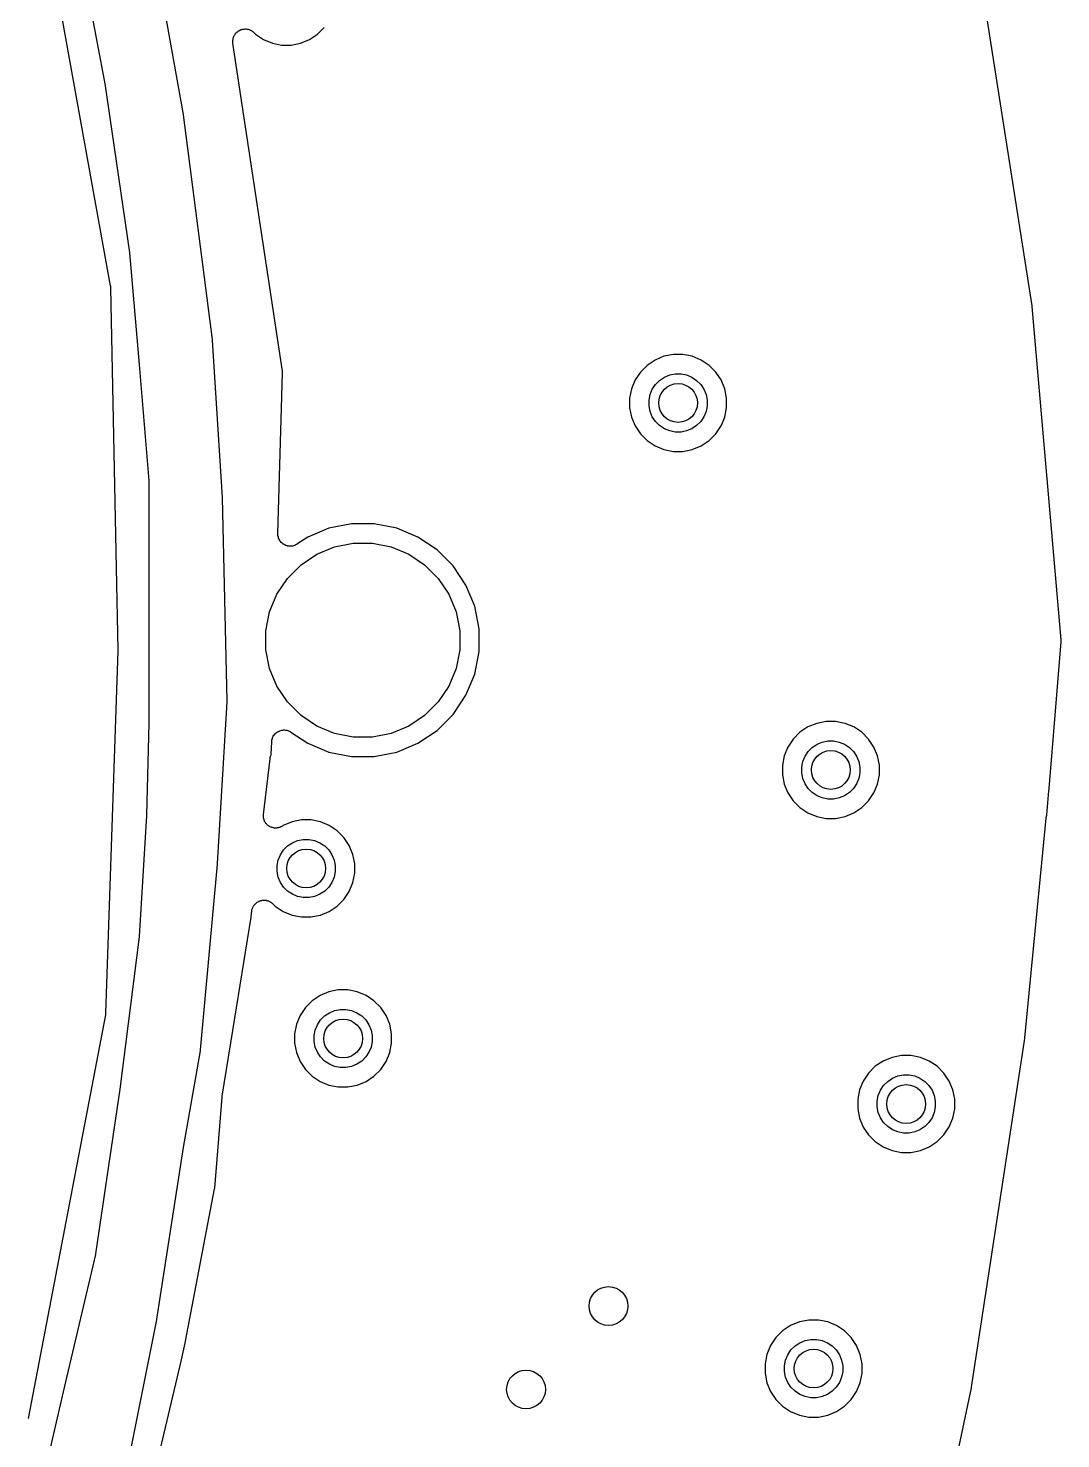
# Model space of a CAD drawing. Extents: x 76.5 to 170.9, y -170.6 to -83.1.
# Drawn here: x 160.3 to 170.95, y -135.24 to -120.69 of the extents above; entities that cross this region are included whole.
import ezdxf

# ---------------------------------------------------------------- set-up
doc = ezdxf.new("R2010")
doc.units = 0
doc.header["$MEASUREMENT"] = 0
doc.layers.add('BLACK', color=7, linetype='CONTINUOUS')

msp = doc.modelspace()

# ---------------------------------------------------------------- linework, layer by layer
at = {"layer": 'BLACK', "linetype": 'CONTINUOUS'}
for p, q in [((160.3, -118.664), (161.146, -123.346)), ((169.949, -119.084), (170.647, -123.551)), ((161.098, -121.279), (160.798, -119.707)), ((161.599, -119.909), (161.898, -121.578)), ((162.452, -120.729), (162.46, -120.724)), ((162.46, -120.724), (162.467, -120.718)), ((162.467, -120.718), (162.47, -120.716)), ((162.47, -120.716), (162.472, -120.715)), ((162.472, -120.715), (162.481, -120.711)), ((162.481, -120.711), (162.489, -120.706)), ((162.489, -120.706), (162.492, -120.705)), ((162.492, -120.705), (162.495, -120.704)), ((162.495, -120.704), (162.504, -120.702)), ((162.504, -120.702), (162.513, -120.699)), ((162.513, -120.699), (162.516, -120.699)), ((162.516, -120.699), (162.519, -120.698)), ((162.519, -120.698), (162.528, -120.698)), ((162.528, -120.698), (162.537, -120.697)), ((162.537, -120.697), (162.54, -120.697)), ((162.54, -120.697), (162.544, -120.697)), ((162.544, -120.697), (162.553, -120.699)), ((162.553, -120.699), (162.562, -120.699)), ((162.562, -120.699), (162.565, -120.7)), ((162.565, -120.7), (162.568, -120.701)), ((162.568, -120.701), (162.577, -120.704)), ((162.577, -120.704), (162.586, -120.707)), ((162.586, -120.707), (162.588, -120.708)), ((162.588, -120.708), (162.591, -120.709)), ((162.591, -120.709), (162.599, -120.714)), ((162.599, -120.714), (162.607, -120.718)), ((162.607, -120.718), (162.61, -120.72)), ((162.61, -120.72), (162.613, -120.722)), ((162.613, -120.722), (162.619, -120.728)), ((163.281, -120.751), (163.351, -120.682)), ((162.41, -120.816), (162.412, -120.807)), ((162.41, -120.82), (162.41, -120.816)), ((162.41, -120.823), (162.41, -120.82)), ((162.411, -120.832), (162.41, -120.823)), ((162.411, -120.841), (162.411, -120.832)), ((162.411, -120.843), (162.411, -120.841)), ((162.922, -124.225), (162.411, -120.843)), ((162.412, -120.807), (162.413, -120.798)), ((162.413, -120.795), (162.414, -120.792)), ((162.413, -120.798), (162.413, -120.795)), ((162.414, -120.792), (162.417, -120.783)), ((162.417, -120.783), (162.42, -120.774)), ((162.42, -120.774), (162.421, -120.772)), ((162.421, -120.772), (162.423, -120.769)), ((162.423, -120.769), (162.427, -120.761)), ((162.427, -120.761), (162.432, -120.753)), ((162.432, -120.753), (162.434, -120.75)), ((162.434, -120.75), (162.435, -120.748)), ((162.435, -120.748), (162.442, -120.741)), ((162.442, -120.741), (162.448, -120.734)), ((162.448, -120.734), (162.45, -120.732)), ((162.45, -120.732), (162.452, -120.729)), ((162.619, -120.728), (162.627, -120.734)), ((162.627, -120.734), (162.644, -120.751)), ((162.644, -120.751), (162.726, -120.806)), ((162.726, -120.806), (162.817, -120.844)), ((162.817, -120.844), (162.913, -120.863)), ((162.913, -120.863), (163.012, -120.863)), ((163.012, -120.863), (163.108, -120.844)), ((163.108, -120.844), (163.199, -120.806)), ((163.199, -120.806), (163.281, -120.751)), ((161.098, -121.282), (161.098, -121.279)), ((161.348, -123.004), (161.098, -121.282)), ((161.898, -121.578), (161.898, -121.579)), ((161.898, -121.579), (161.898, -121.582)), ((161.898, -121.582), (161.898, -121.584)), ((161.898, -121.584), (162.198, -123.901)), ((161.348, -123.007), (161.348, -123.004)), ((161.448, -124.156), (161.348, -123.007)), ((161.146, -123.346), (161.147, -123.347)), ((161.147, -123.347), (161.147, -123.357)), ((161.147, -123.357), (161.148, -123.366)), ((161.148, -123.366), (161.223, -127.102)), ((170.647, -123.551), (170.648, -123.553)), ((170.648, -123.553), (170.648, -123.557)), ((170.648, -123.557), (170.648, -123.56)), ((170.648, -123.56), (170.947, -126.995)), ((162.198, -123.901), (162.198, -123.903)), ((162.198, -123.903), (162.198, -123.907)), ((162.198, -123.907), (162.198, -123.91)), ((162.198, -123.91), (162.298, -125.528)), ((166.855, -124.073), (166.764, -124.111)), ((166.952, -124.054), (166.855, -124.073)), ((167.05, -124.054), (166.952, -124.054)), ((167.147, -124.073), (167.05, -124.054)), ((167.238, -124.111), (167.147, -124.073)), ((161.548, -125.353), (161.448, -124.156)), ((166.682, -124.166), (166.613, -124.235)), ((166.764, -124.111), (166.682, -124.166)), ((167.32, -124.166), (167.238, -124.111)), ((167.389, -124.235), (167.32, -124.166)), ((162.915, -124.488), (162.923, -124.236)), ((162.923, -124.236), (162.922, -124.225)), ((166.558, -124.317), (166.52, -124.408)), ((166.613, -124.235), (166.558, -124.317)), ((166.735, -124.412), (166.768, -124.363)), ((166.768, -124.363), (166.81, -124.321)), ((166.81, -124.321), (166.859, -124.288)), ((166.859, -124.288), (166.914, -124.265)), ((166.914, -124.265), (166.972, -124.254)), ((166.972, -124.254), (167.031, -124.254)), ((167.031, -124.254), (167.089, -124.265)), ((167.089, -124.265), (167.143, -124.288)), ((167.143, -124.288), (167.192, -124.321)), ((167.192, -124.321), (167.234, -124.363)), ((167.234, -124.363), (167.267, -124.412)), ((167.444, -124.317), (167.389, -124.235)), ((167.482, -124.408), (167.444, -124.317)), ((162.874, -125.901), (162.915, -124.488)), ((166.52, -124.408), (166.501, -124.505)), ((166.501, -124.505), (166.501, -124.603)), ((166.701, -124.524), (166.713, -124.466)), ((166.713, -124.466), (166.735, -124.412)), ((167.267, -124.412), (167.29, -124.466)), ((167.29, -124.466), (167.301, -124.524)), ((167.501, -124.505), (167.482, -124.408)), ((167.501, -124.603), (167.501, -124.505)), ((166.501, -124.603), (166.52, -124.7)), ((166.701, -124.583), (166.701, -124.524)), ((166.713, -124.641), (166.701, -124.583)), ((166.735, -124.696), (166.713, -124.641)), ((167.29, -124.641), (167.267, -124.696)), ((167.301, -124.583), (167.29, -124.641)), ((167.301, -124.524), (167.301, -124.583)), ((167.482, -124.7), (167.501, -124.603)), ((166.52, -124.7), (166.558, -124.791)), ((166.558, -124.791), (166.613, -124.873)), ((166.768, -124.745), (166.735, -124.696)), ((166.81, -124.787), (166.768, -124.745)), ((166.859, -124.82), (166.81, -124.787)), ((167.192, -124.787), (167.143, -124.82)), ((167.234, -124.745), (167.192, -124.787)), ((167.267, -124.696), (167.234, -124.745)), ((167.389, -124.873), (167.444, -124.791)), ((167.444, -124.791), (167.482, -124.7)), ((166.613, -124.873), (166.682, -124.942)), ((166.682, -124.942), (166.764, -124.997)), ((166.914, -124.842), (166.859, -124.82)), ((166.972, -124.854), (166.914, -124.842)), ((167.031, -124.854), (166.972, -124.854)), ((167.089, -124.842), (167.031, -124.854)), ((167.143, -124.82), (167.089, -124.842)), ((167.238, -124.997), (167.32, -124.942)), ((167.32, -124.942), (167.389, -124.873)), ((166.764, -124.997), (166.855, -125.035)), ((166.855, -125.035), (166.952, -125.054)), ((166.952, -125.054), (167.05, -125.054)), ((167.05, -125.054), (167.147, -125.035)), ((167.147, -125.035), (167.238, -124.997)), ((161.548, -125.358), (161.548, -125.353)), ((161.548, -127.855), (161.548, -125.358)), ((162.298, -125.528), (162.298, -125.53)), ((162.298, -125.53), (162.298, -125.532)), ((162.298, -125.532), (162.298, -125.533)), ((162.298, -125.533), (162.348, -127.625)), ((163.632, -125.8), (163.4, -125.846)), ((163.868, -125.8), (163.632, -125.8)), ((164.1, -125.846), (163.868, -125.8)), ((162.874, -125.903), (162.874, -125.901)), ((162.874, -125.904), (162.874, -125.903)), ((162.875, -125.915), (162.874, -125.904)), ((162.875, -125.926), (162.875, -125.915)), ((162.876, -125.927), (162.875, -125.926)), ((162.876, -125.929), (162.876, -125.927)), ((162.879, -125.939), (162.876, -125.929)), ((162.882, -125.95), (162.879, -125.939)), ((162.883, -125.951), (162.882, -125.95)), ((162.883, -125.953), (162.883, -125.951)), ((162.888, -125.962), (162.883, -125.953)), ((162.893, -125.972), (162.888, -125.962)), ((163.182, -125.937), (163.071, -126.01)), ((163.4, -125.846), (163.182, -125.937)), ((164.318, -125.937), (164.1, -125.846)), ((164.515, -126.068), (164.318, -125.937)), ((162.894, -125.973), (162.893, -125.972)), ((162.895, -125.975), (162.894, -125.973)), ((162.901, -125.983), (162.895, -125.975)), ((162.908, -125.992), (162.901, -125.983)), ((162.909, -125.993), (162.908, -125.992)), ((162.91, -125.994), (162.909, -125.993)), ((162.918, -126.001), (162.91, -125.994)), ((162.927, -126.008), (162.918, -126.001)), ((162.928, -126.009), (162.927, -126.008)), ((162.929, -126.01), (162.928, -126.009)), ((162.939, -126.015), (162.929, -126.01)), ((162.948, -126.02), (162.939, -126.015)), ((162.949, -126.021), (162.948, -126.02)), ((162.951, -126.022), (162.949, -126.021)), ((162.961, -126.025), (162.951, -126.022)), ((162.971, -126.028), (162.961, -126.025)), ((162.973, -126.029), (162.971, -126.028)), ((162.975, -126.029), (162.973, -126.029)), ((162.985, -126.03), (162.975, -126.029)), ((162.996, -126.032), (162.985, -126.03)), ((162.998, -126.032), (162.996, -126.032)), ((162.999, -126.032), (162.998, -126.032)), ((163.01, -126.031), (162.999, -126.032)), ((163.021, -126.03), (163.01, -126.031)), ((163.022, -126.03), (163.021, -126.03)), ((163.024, -126.03), (163.022, -126.03)), ((163.034, -126.027), (163.024, -126.03)), ((163.045, -126.024), (163.034, -126.027)), ((163.046, -126.023), (163.045, -126.024)), ((163.048, -126.023), (163.046, -126.023)), ((163.057, -126.018), (163.048, -126.023)), ((163.067, -126.013), (163.057, -126.018)), ((163.068, -126.012), (163.067, -126.013)), ((163.07, -126.011), (163.068, -126.012)), ((163.071, -126.01), (163.07, -126.011)), ((163.276, -126.114), (163.458, -126.038)), ((163.458, -126.038), (163.652, -126)), ((163.652, -126), (163.848, -126)), ((163.848, -126), (164.042, -126.038)), ((164.042, -126.038), (164.224, -126.114)), ((164.682, -126.235), (164.515, -126.068)), ((162.973, -126.363), (163.113, -126.223)), ((163.113, -126.223), (163.276, -126.114)), ((164.224, -126.114), (164.387, -126.223)), ((164.387, -126.223), (164.527, -126.363)), ((164.813, -126.432), (164.682, -126.235)), ((162.864, -126.526), (162.973, -126.363)), ((164.527, -126.363), (164.636, -126.526)), ((162.788, -126.708), (162.864, -126.526)), ((164.636, -126.526), (164.712, -126.708)), ((164.904, -126.65), (164.813, -126.432)), ((164.95, -126.882), (164.904, -126.65)), ((162.75, -126.902), (162.788, -126.708)), ((164.712, -126.708), (164.75, -126.902)), ((162.75, -127.098), (162.75, -126.902)), ((164.75, -126.902), (164.75, -127.098)), ((164.95, -127.118), (164.95, -126.882)), ((161.223, -127.109), (161.098, -130.846)), ((161.223, -127.102), (161.223, -127.104)), ((161.223, -127.104), (161.223, -127.107)), ((161.223, -127.107), (161.223, -127.109)), ((162.788, -127.292), (162.75, -127.098)), ((164.75, -127.098), (164.712, -127.292)), ((164.904, -127.35), (164.95, -127.118)), ((170.947, -127.016), (170.823, -128.531)), ((170.947, -126.995), (170.947, -126.997)), ((170.947, -126.997), (170.947, -127.007)), ((170.947, -127.007), (170.947, -127.016)), ((162.864, -127.474), (162.788, -127.292)), ((164.712, -127.292), (164.636, -127.474)), ((164.813, -127.568), (164.904, -127.35)), ((162.973, -127.637), (162.864, -127.474)), ((164.636, -127.474), (164.527, -127.637)), ((162.348, -127.636), (162.248, -129.304)), ((162.348, -127.625), (162.348, -127.627)), ((162.348, -127.627), (162.348, -127.632)), ((162.348, -127.632), (162.348, -127.636)), ((163.113, -127.777), (162.973, -127.637)), ((164.527, -127.637), (164.387, -127.777)), ((164.682, -127.765), (164.813, -127.568)), ((163.276, -127.886), (163.113, -127.777)), ((164.387, -127.777), (164.224, -127.886)), ((164.515, -127.932), (164.682, -127.765)), ((168.527, -127.838), (168.43, -127.858)), ((168.625, -127.838), (168.527, -127.838)), ((168.722, -127.858), (168.625, -127.838)), ((161.523, -128.805), (161.548, -127.857)), ((161.548, -127.857), (161.548, -127.855)), ((162.821, -128.001), (162.822, -127.999)), ((162.822, -127.999), (162.827, -127.99)), ((162.827, -127.99), (162.832, -127.981)), ((162.832, -127.981), (162.833, -127.98)), ((162.833, -127.98), (162.834, -127.978)), ((162.834, -127.978), (162.841, -127.97)), ((162.841, -127.97), (162.848, -127.962)), ((162.848, -127.962), (162.849, -127.961)), ((162.849, -127.961), (162.851, -127.959)), ((162.851, -127.959), (162.859, -127.953)), ((162.859, -127.953), (162.867, -127.947)), ((162.867, -127.947), (162.869, -127.946)), ((162.869, -127.946), (162.871, -127.945)), ((162.871, -127.945), (162.88, -127.94)), ((162.88, -127.94), (162.889, -127.935)), ((162.889, -127.935), (162.891, -127.935)), ((162.891, -127.935), (162.893, -127.934)), ((162.893, -127.934), (162.903, -127.931)), ((162.903, -127.931), (162.913, -127.928)), ((162.913, -127.928), (162.915, -127.928)), ((162.915, -127.928), (162.917, -127.927)), ((162.917, -127.927), (162.927, -127.927)), ((162.927, -127.927), (162.937, -127.926)), ((162.937, -127.926), (162.94, -127.926)), ((162.94, -127.926), (162.942, -127.926)), ((162.942, -127.926), (162.952, -127.927)), ((162.952, -127.927), (162.962, -127.928)), ((162.962, -127.928), (162.964, -127.929)), ((162.964, -127.929), (162.966, -127.929)), ((162.966, -127.929), (162.976, -127.933)), ((162.976, -127.933), (162.986, -127.935)), ((162.986, -127.935), (162.988, -127.937)), ((162.988, -127.937), (162.99, -127.937)), ((162.99, -127.937), (162.999, -127.942)), ((162.999, -127.942), (163.008, -127.947)), ((163.008, -127.947), (163.182, -128.063)), ((163.458, -127.962), (163.276, -127.886)), ((163.652, -128), (163.458, -127.962)), ((163.848, -128), (163.652, -128)), ((164.042, -127.962), (163.848, -128)), ((164.224, -127.886), (164.042, -127.962)), ((164.318, -128.063), (164.515, -127.932)), ((168.257, -127.95), (168.188, -128.02)), ((168.339, -127.895), (168.257, -127.95)), ((168.43, -127.858), (168.339, -127.895)), ((168.813, -127.895), (168.722, -127.858)), ((168.895, -127.95), (168.813, -127.895)), ((168.964, -128.02), (168.895, -127.95)), ((162.806, -128.174), (162.81, -128.049)), ((162.81, -128.047), (162.812, -128.037)), ((162.81, -128.049), (162.81, -128.047)), ((162.812, -128.037), (162.813, -128.027)), ((162.813, -128.025), (162.814, -128.023)), ((162.813, -128.027), (162.813, -128.025)), ((162.814, -128.023), (162.817, -128.013)), ((162.817, -128.013), (162.82, -128.003)), ((162.82, -128.003), (162.821, -128.001)), ((163.182, -128.063), (163.4, -128.154)), ((164.1, -128.154), (164.318, -128.063)), ((168.133, -128.102), (168.095, -128.193)), ((168.188, -128.02), (168.133, -128.102)), ((168.343, -128.147), (168.385, -128.105)), ((168.385, -128.105), (168.434, -128.073)), ((168.434, -128.073), (168.488, -128.05)), ((168.488, -128.05), (168.546, -128.038)), ((168.546, -128.038), (168.605, -128.038)), ((168.605, -128.038), (168.663, -128.05)), ((168.663, -128.05), (168.718, -128.073)), ((168.718, -128.073), (168.767, -128.105)), ((168.767, -128.105), (168.809, -128.147)), ((169.019, -128.102), (168.964, -128.02)), ((169.057, -128.193), (169.019, -128.102)), ((162.725, -128.796), (162.793, -128.223)), ((162.793, -128.22), (162.796, -128.209)), ((162.793, -128.221), (162.793, -128.22)), ((162.793, -128.222), (162.793, -128.221)), ((162.793, -128.223), (162.793, -128.222)), ((162.796, -128.209), (162.799, -128.198)), ((162.799, -128.196), (162.803, -128.188)), ((162.799, -128.197), (162.799, -128.196)), ((162.799, -128.198), (162.799, -128.197)), ((162.803, -128.188), (162.805, -128.181)), ((162.805, -128.181), (162.806, -128.174)), ((163.4, -128.154), (163.632, -128.2)), ((163.632, -128.2), (163.868, -128.2)), ((163.868, -128.2), (164.1, -128.154)), ((168.095, -128.193), (168.076, -128.289)), ((168.076, -128.289), (168.076, -128.388)), ((168.276, -128.309), (168.287, -128.251)), ((168.287, -128.251), (168.31, -128.196)), ((168.31, -128.196), (168.343, -128.147)), ((168.809, -128.147), (168.842, -128.196)), ((168.842, -128.196), (168.864, -128.251)), ((168.864, -128.251), (168.876, -128.309)), ((169.076, -128.289), (169.057, -128.193)), ((169.076, -128.388), (169.076, -128.289)), ((168.076, -128.388), (168.095, -128.484)), ((168.276, -128.368), (168.276, -128.309)), ((168.287, -128.426), (168.276, -128.368)), ((168.31, -128.481), (168.287, -128.426)), ((168.864, -128.426), (168.842, -128.481)), ((168.876, -128.368), (168.864, -128.426)), ((168.876, -128.309), (168.876, -128.368)), ((169.057, -128.484), (169.076, -128.388)), ((168.095, -128.484), (168.133, -128.575)), ((168.133, -128.575), (168.188, -128.657)), ((168.343, -128.53), (168.31, -128.481)), ((168.385, -128.572), (168.343, -128.53)), ((168.434, -128.604), (168.385, -128.572)), ((168.767, -128.572), (168.718, -128.604)), ((168.809, -128.53), (168.767, -128.572)), ((168.842, -128.481), (168.809, -128.53)), ((168.964, -128.657), (169.019, -128.575)), ((169.019, -128.575), (169.057, -128.484)), ((170.821, -128.554), (170.801, -128.801)), ((170.823, -128.535), (170.821, -128.553)), ((170.821, -128.553), (170.821, -128.554)), ((170.823, -128.531), (170.823, -128.532)), ((170.823, -128.532), (170.823, -128.535)), ((168.188, -128.657), (168.257, -128.727)), ((168.257, -128.727), (168.339, -128.782)), ((168.488, -128.627), (168.434, -128.604)), ((168.546, -128.638), (168.488, -128.627)), ((168.605, -128.638), (168.546, -128.638)), ((168.663, -128.627), (168.605, -128.638)), ((168.718, -128.604), (168.663, -128.627)), ((168.813, -128.782), (168.895, -128.727)), ((168.895, -128.727), (168.964, -128.657)), ((161.448, -130.054), (161.523, -128.807)), ((161.523, -128.807), (161.523, -128.805)), ((162.724, -128.803), (162.725, -128.796)), ((162.724, -128.81), (162.724, -128.803)), ((162.724, -128.815), (162.724, -128.81)), ((162.724, -128.821), (162.724, -128.815)), ((162.725, -128.828), (162.724, -128.821)), ((162.726, -128.835), (162.725, -128.828)), ((162.728, -128.84), (162.726, -128.835)), ((162.728, -128.845), (162.728, -128.84)), ((162.731, -128.852), (162.728, -128.845)), ((162.733, -128.859), (162.731, -128.852)), ((162.736, -128.863), (162.733, -128.859)), ((162.737, -128.868), (162.736, -128.863)), ((162.741, -128.874), (162.737, -128.868)), ((163.116, -128.854), (163.02, -128.874)), ((163.215, -128.854), (163.116, -128.854)), ((163.312, -128.874), (163.215, -128.854)), ((168.339, -128.782), (168.43, -128.819)), ((168.43, -128.819), (168.527, -128.838)), ((168.527, -128.838), (168.625, -128.838)), ((168.625, -128.838), (168.722, -128.819)), ((168.722, -128.819), (168.813, -128.782)), ((170.794, -128.835), (170.573, -131.102)), ((170.796, -128.827), (170.794, -128.83)), ((170.794, -128.83), (170.794, -128.83)), ((170.794, -128.83), (170.794, -128.835)), ((170.797, -128.818), (170.796, -128.827)), ((170.8, -128.809), (170.797, -128.818)), ((170.801, -128.801), (170.8, -128.803)), ((170.8, -128.803), (170.8, -128.806)), ((170.8, -128.806), (170.8, -128.809)), ((162.745, -128.881), (162.741, -128.874)), ((162.748, -128.885), (162.745, -128.881)), ((162.751, -128.889), (162.748, -128.885)), ((162.756, -128.894), (162.751, -128.889)), ((162.76, -128.9), (162.756, -128.894)), ((162.764, -128.903), (162.76, -128.9)), ((162.768, -128.907), (162.764, -128.903)), ((162.774, -128.911), (162.768, -128.907)), ((162.779, -128.916), (162.774, -128.911)), ((162.784, -128.918), (162.779, -128.916)), ((162.788, -128.921), (162.784, -128.918)), ((162.795, -128.924), (162.788, -128.921)), ((162.801, -128.928), (162.795, -128.924)), ((162.806, -128.929), (162.801, -128.928)), ((162.811, -128.931), (162.806, -128.929)), ((162.818, -128.933), (162.811, -128.931)), ((162.825, -128.935), (162.818, -128.933)), ((162.83, -128.936), (162.825, -128.935)), ((162.835, -128.937), (162.83, -128.936)), ((162.842, -128.937), (162.835, -128.937)), ((162.849, -128.938), (162.842, -128.937)), ((162.854, -128.937), (162.849, -128.938)), ((162.86, -128.938), (162.854, -128.937)), ((162.867, -128.936), (162.86, -128.938)), ((162.874, -128.936), (162.867, -128.936)), ((162.879, -128.934), (162.874, -128.936)), ((162.884, -128.933), (162.879, -128.934)), ((162.891, -128.931), (162.884, -128.933)), ((162.898, -128.929), (162.891, -128.931)), ((162.902, -128.926), (162.898, -128.929)), ((162.907, -128.925), (162.902, -128.926)), ((162.913, -128.921), (162.907, -128.925)), ((162.92, -128.917), (162.913, -128.921)), ((162.921, -128.916), (162.92, -128.917)), ((162.929, -128.911), (162.921, -128.916)), ((163.02, -128.874), (162.929, -128.911)), ((163.403, -128.911), (163.312, -128.874)), ((163.484, -128.966), (163.403, -128.911)), ((163.554, -129.036), (163.484, -128.966)), ((162.9, -129.212), (162.933, -129.163)), ((162.933, -129.163), (162.974, -129.121)), ((162.974, -129.121), (163.024, -129.089)), ((163.024, -129.089), (163.078, -129.066)), ((163.078, -129.066), (163.136, -129.054)), ((163.136, -129.054), (163.195, -129.054)), ((163.195, -129.054), (163.253, -129.066)), ((163.253, -129.066), (163.308, -129.089)), ((163.308, -129.089), (163.357, -129.121)), ((163.357, -129.121), (163.399, -129.163)), ((163.399, -129.163), (163.432, -129.212)), ((163.609, -129.118), (163.554, -129.036)), ((163.646, -129.209), (163.609, -129.118)), ((162.248, -129.308), (162.074, -131.225)), ((162.248, -129.304), (162.248, -129.305)), ((162.248, -129.305), (162.248, -129.307)), ((162.248, -129.307), (162.248, -129.308)), ((162.866, -129.325), (162.877, -129.267)), ((162.877, -129.267), (162.9, -129.212)), ((163.432, -129.212), (163.454, -129.267)), ((163.454, -129.267), (163.466, -129.325)), ((163.666, -129.305), (163.646, -129.209)), ((163.666, -129.404), (163.666, -129.305)), ((162.866, -129.384), (162.866, -129.325)), ((162.877, -129.442), (162.866, -129.384)), ((162.9, -129.497), (162.877, -129.442)), ((163.454, -129.442), (163.432, -129.497)), ((163.466, -129.384), (163.454, -129.442)), ((163.466, -129.325), (163.466, -129.384)), ((163.646, -129.5), (163.666, -129.404)), ((162.933, -129.546), (162.9, -129.497)), ((162.974, -129.588), (162.933, -129.546)), ((163.024, -129.62), (162.974, -129.588)), ((163.357, -129.588), (163.308, -129.62)), ((163.399, -129.546), (163.357, -129.588)), ((163.432, -129.497), (163.399, -129.546)), ((163.554, -129.673), (163.609, -129.591)), ((163.609, -129.591), (163.646, -129.5)), ((162.619, -129.751), (162.622, -129.744)), ((162.622, -129.744), (162.625, -129.74)), ((162.625, -129.74), (162.627, -129.736)), ((162.627, -129.736), (162.632, -129.73)), ((162.632, -129.73), (162.636, -129.724)), ((162.636, -129.724), (162.64, -129.72)), ((162.64, -129.72), (162.643, -129.717)), ((162.643, -129.717), (162.649, -129.712)), ((162.649, -129.712), (162.654, -129.707)), ((162.654, -129.707), (162.658, -129.704)), ((162.658, -129.704), (162.662, -129.701)), ((162.662, -129.701), (162.669, -129.698)), ((162.669, -129.698), (162.675, -129.694)), ((162.675, -129.694), (162.68, -129.692)), ((162.68, -129.692), (162.684, -129.69)), ((162.684, -129.69), (162.691, -129.687)), ((162.691, -129.687), (162.698, -129.685)), ((162.698, -129.685), (162.703, -129.684)), ((162.703, -129.684), (162.708, -129.683)), ((162.708, -129.683), (162.715, -129.682)), ((162.715, -129.682), (162.723, -129.681)), ((162.723, -129.681), (162.728, -129.681)), ((162.728, -129.681), (162.732, -129.68)), ((162.732, -129.68), (162.74, -129.681)), ((162.74, -129.681), (162.748, -129.681)), ((162.748, -129.681), (162.752, -129.682)), ((162.752, -129.682), (162.757, -129.683)), ((162.757, -129.683), (162.764, -129.685)), ((162.764, -129.685), (162.772, -129.687)), ((162.772, -129.687), (162.776, -129.689)), ((162.776, -129.689), (162.781, -129.69)), ((162.781, -129.69), (162.787, -129.694)), ((162.787, -129.694), (162.795, -129.697)), ((162.795, -129.697), (162.798, -129.7)), ((162.798, -129.7), (162.802, -129.702)), ((162.802, -129.702), (162.808, -129.707)), ((162.808, -129.707), (162.815, -129.711)), ((162.815, -129.711), (162.818, -129.715)), ((162.818, -129.715), (162.822, -129.717)), ((162.822, -129.717), (162.847, -129.743)), ((162.847, -129.743), (162.929, -129.798)), ((163.078, -129.643), (163.024, -129.62)), ((163.136, -129.654), (163.078, -129.643)), ((163.195, -129.654), (163.136, -129.654)), ((163.253, -129.643), (163.195, -129.654)), ((163.308, -129.62), (163.253, -129.643)), ((163.403, -129.798), (163.484, -129.743)), ((163.484, -129.743), (163.554, -129.673)), ((162.408, -131.025), (162.598, -129.857)), ((162.598, -129.854), (162.606, -129.792)), ((162.598, -129.857), (162.598, -129.854)), ((162.606, -129.79), (162.607, -129.786)), ((162.606, -129.792), (162.606, -129.79)), ((162.607, -129.781), (162.61, -129.774)), ((162.607, -129.786), (162.607, -129.781)), ((162.61, -129.774), (162.612, -129.766)), ((162.612, -129.766), (162.613, -129.762)), ((162.613, -129.762), (162.615, -129.758)), ((162.615, -129.758), (162.619, -129.751)), ((162.929, -129.798), (163.02, -129.835)), ((163.02, -129.835), (163.116, -129.854)), ((163.116, -129.854), (163.215, -129.854)), ((163.215, -129.854), (163.312, -129.835)), ((163.312, -129.835), (163.403, -129.798)), ((161.248, -131.63), (161.448, -130.058)), ((161.448, -130.058), (161.448, -130.054)), ((163.497, -130.607), (163.401, -130.626)), ((163.596, -130.607), (163.497, -130.607)), ((163.693, -130.626), (163.596, -130.607)), ((163.228, -130.719), (163.158, -130.788)), ((163.31, -130.664), (163.228, -130.719)), ((163.401, -130.626), (163.31, -130.664)), ((163.784, -130.664), (163.693, -130.626)), ((163.865, -130.719), (163.784, -130.664)), ((163.935, -130.788), (163.865, -130.719)), ((161.096, -130.865), (160.299, -135.025)), ((161.097, -130.856), (161.096, -130.865)), ((161.098, -130.848), (161.097, -130.856)), ((161.098, -130.846), (161.098, -130.848)), ((163.104, -130.87), (163.066, -130.961)), ((163.158, -130.788), (163.104, -130.87)), ((163.314, -130.916), (163.355, -130.874)), ((163.355, -130.874), (163.405, -130.841)), ((163.405, -130.841), (163.459, -130.819)), ((163.459, -130.819), (163.517, -130.807)), ((163.517, -130.807), (163.576, -130.807)), ((163.576, -130.807), (163.634, -130.819)), ((163.634, -130.819), (163.689, -130.841)), ((163.689, -130.841), (163.738, -130.874)), ((163.738, -130.874), (163.78, -130.916)), ((163.99, -130.87), (163.935, -130.788)), ((164.027, -130.961), (163.99, -130.87)), ((162.299, -131.701), (162.408, -131.025)), ((163.066, -130.961), (163.047, -131.058)), ((163.247, -131.078), (163.258, -131.02)), ((163.258, -131.02), (163.281, -130.965)), ((163.281, -130.965), (163.314, -130.916)), ((163.78, -130.916), (163.813, -130.965)), ((163.813, -130.965), (163.835, -131.02)), ((163.835, -131.02), (163.847, -131.078)), ((164.047, -131.058), (164.027, -130.961)), ((163.047, -131.058), (163.047, -131.156)), ((163.047, -131.156), (163.066, -131.253)), ((163.247, -131.137), (163.247, -131.078)), ((163.258, -131.195), (163.247, -131.137)), ((163.281, -131.249), (163.258, -131.195)), ((163.835, -131.195), (163.813, -131.249)), ((163.847, -131.137), (163.835, -131.195)), ((163.847, -131.078), (163.847, -131.137)), ((164.027, -131.253), (164.047, -131.156)), ((164.047, -131.156), (164.047, -131.058)), ((170.573, -131.109), (170.024, -134.702)), ((170.573, -131.102), (170.573, -131.104)), ((170.573, -131.104), (170.573, -131.107)), ((170.573, -131.107), (170.573, -131.109)), ((162.072, -131.236), (161.898, -132.23)), ((162.073, -131.231), (162.072, -131.236)), ((162.074, -131.225), (162.073, -131.227)), ((162.073, -131.227), (162.073, -131.231)), ((163.066, -131.253), (163.104, -131.344)), ((163.104, -131.344), (163.158, -131.426)), ((163.314, -131.298), (163.281, -131.249)), ((163.355, -131.34), (163.314, -131.298)), ((163.405, -131.373), (163.355, -131.34)), ((163.738, -131.34), (163.689, -131.373)), ((163.78, -131.298), (163.738, -131.34)), ((163.813, -131.249), (163.78, -131.298)), ((163.935, -131.426), (163.99, -131.344)), ((163.99, -131.344), (164.027, -131.253)), ((169.116, -131.34), (169.034, -131.394)), ((169.207, -131.302), (169.116, -131.34)), ((169.304, -131.283), (169.207, -131.302)), ((169.402, -131.283), (169.304, -131.283)), ((169.499, -131.302), (169.402, -131.283)), ((169.59, -131.34), (169.499, -131.302)), ((169.672, -131.394), (169.59, -131.34)), ((163.158, -131.426), (163.228, -131.495)), ((163.459, -131.396), (163.405, -131.373)), ((163.517, -131.407), (163.459, -131.396)), ((163.576, -131.407), (163.517, -131.407)), ((163.634, -131.396), (163.576, -131.407)), ((163.689, -131.373), (163.634, -131.396)), ((163.865, -131.495), (163.935, -131.426)), ((168.965, -131.464), (168.91, -131.546)), ((169.034, -131.394), (168.965, -131.464)), ((169.266, -131.494), (169.324, -131.483)), ((169.324, -131.483), (169.383, -131.483)), ((169.383, -131.483), (169.441, -131.494)), ((169.741, -131.464), (169.672, -131.394)), ((169.796, -131.546), (169.741, -131.464)), ((160.998, -133.328), (161.248, -131.631)), ((161.248, -131.631), (161.248, -131.63)), ((163.228, -131.495), (163.31, -131.55)), ((163.31, -131.55), (163.401, -131.588)), ((163.401, -131.588), (163.497, -131.607)), ((163.497, -131.607), (163.596, -131.607)), ((163.596, -131.607), (163.65, -131.596)), ((163.65, -131.596), (163.693, -131.588)), ((163.693, -131.588), (163.784, -131.55)), ((163.784, -131.55), (163.865, -131.495)), ((168.91, -131.546), (168.872, -131.637)), ((169.087, -131.641), (169.12, -131.591)), ((169.12, -131.591), (169.162, -131.55)), ((169.162, -131.55), (169.211, -131.517)), ((169.211, -131.517), (169.266, -131.494)), ((169.441, -131.494), (169.495, -131.517)), ((169.495, -131.517), (169.544, -131.55)), ((169.544, -131.55), (169.586, -131.591)), ((169.586, -131.591), (169.619, -131.641)), ((169.834, -131.637), (169.796, -131.546)), ((162.223, -132.652), (162.298, -131.711)), ((162.298, -131.709), (162.299, -131.705)), ((162.298, -131.711), (162.298, -131.709)), ((162.299, -131.705), (162.299, -131.701)), ((168.872, -131.637), (168.853, -131.733)), ((168.853, -131.733), (168.853, -131.832)), ((169.053, -131.753), (169.065, -131.695)), ((169.053, -131.812), (169.053, -131.753)), ((169.065, -131.695), (169.087, -131.641)), ((169.619, -131.641), (169.642, -131.695)), ((169.642, -131.695), (169.653, -131.753)), ((169.653, -131.753), (169.653, -131.812)), ((169.853, -131.733), (169.834, -131.637)), ((169.853, -131.832), (169.853, -131.733)), ((168.853, -131.832), (168.872, -131.929)), ((169.065, -131.87), (169.053, -131.812)), ((169.087, -131.925), (169.065, -131.87)), ((169.12, -131.974), (169.087, -131.925)), ((169.619, -131.925), (169.586, -131.974)), ((169.642, -131.87), (169.619, -131.925)), ((169.653, -131.812), (169.642, -131.87)), ((169.834, -131.929), (169.853, -131.832)), ((168.872, -131.929), (168.91, -132.02)), ((168.91, -132.02), (168.965, -132.101)), ((169.162, -132.016), (169.12, -131.974)), ((169.211, -132.049), (169.162, -132.016)), ((169.266, -132.071), (169.211, -132.049)), ((169.324, -132.083), (169.266, -132.071)), ((169.441, -132.071), (169.383, -132.083)), ((169.495, -132.049), (169.441, -132.071)), ((169.544, -132.016), (169.495, -132.049)), ((169.586, -131.974), (169.544, -132.016)), ((169.741, -132.101), (169.796, -132.019)), ((169.796, -132.019), (169.834, -131.929)), ((168.965, -132.101), (169.034, -132.171)), ((169.034, -132.171), (169.116, -132.226)), ((169.383, -132.083), (169.324, -132.083)), ((169.59, -132.226), (169.672, -132.171)), ((169.672, -132.171), (169.741, -132.101)), ((161.898, -132.231), (161.624, -134.003)), ((161.898, -132.23), (161.898, -132.231)), ((169.116, -132.226), (169.207, -132.263)), ((169.207, -132.263), (169.304, -132.283)), ((169.304, -132.283), (169.402, -132.283)), ((169.402, -132.283), (169.499, -132.263)), ((169.499, -132.263), (169.59, -132.226)), ((162.222, -132.659), (162.223, -132.652)), ((161.923, -134.229), (162.222, -132.659)), ((160.673, -134.705), (160.997, -133.333)), ((160.997, -133.333), (160.998, -133.328)), ((161.623, -134.008), (161.274, -135.75)), ((161.624, -134.003), (161.623, -134.005)), ((161.623, -134.005), (161.623, -134.007)), ((161.623, -134.007), (161.623, -134.008)), ((168.161, -134.068), (168.079, -134.122)), ((168.252, -134.03), (168.161, -134.068)), ((168.349, -134.011), (168.252, -134.03)), ((168.447, -134.011), (168.349, -134.011)), ((168.544, -134.03), (168.447, -134.011)), ((168.635, -134.068), (168.544, -134.03)), ((168.717, -134.122), (168.635, -134.068)), ((161.879, -134.42), (161.923, -134.232)), ((161.923, -134.232), (161.923, -134.229)), ((168.01, -134.192), (167.955, -134.274)), ((168.079, -134.122), (168.01, -134.192)), ((168.207, -134.278), (168.256, -134.245)), ((168.256, -134.245), (168.311, -134.222)), ((168.311, -134.222), (168.369, -134.211)), ((168.369, -134.211), (168.428, -134.211)), ((168.428, -134.211), (168.486, -134.222)), ((168.486, -134.222), (168.54, -134.245)), ((168.54, -134.245), (168.589, -134.278)), ((168.786, -134.192), (168.717, -134.122)), ((168.841, -134.274), (168.786, -134.192)), ((167.917, -134.365), (167.898, -134.461)), ((167.955, -134.274), (167.917, -134.365)), ((168.11, -134.423), (168.132, -134.369)), ((168.132, -134.369), (168.165, -134.319)), ((168.165, -134.319), (168.207, -134.278)), ((168.589, -134.278), (168.631, -134.319)), ((168.631, -134.319), (168.664, -134.369)), ((168.664, -134.369), (168.687, -134.423)), ((168.879, -134.365), (168.841, -134.274)), ((168.898, -134.461), (168.879, -134.365)), ((161.473, -136.154), (161.879, -134.42)), ((167.898, -134.461), (167.898, -134.56)), ((168.098, -134.481), (168.11, -134.423)), ((168.098, -134.54), (168.098, -134.481)), ((168.11, -134.598), (168.098, -134.54)), ((168.687, -134.423), (168.698, -134.481)), ((168.698, -134.54), (168.687, -134.598)), ((168.698, -134.481), (168.698, -134.54)), ((168.898, -134.56), (168.898, -134.461)), ((167.898, -134.56), (167.917, -134.657)), ((167.917, -134.657), (167.955, -134.748)), ((168.132, -134.653), (168.11, -134.598)), ((168.165, -134.702), (168.132, -134.653)), ((168.664, -134.653), (168.631, -134.702)), ((168.687, -134.598), (168.664, -134.653)), ((168.841, -134.748), (168.879, -134.657)), ((168.879, -134.657), (168.898, -134.56)), ((160.348, -136.129), (160.673, -134.706)), ((160.673, -134.706), (160.673, -134.705)), ((160.673, -134.705), (160.673, -134.705)), ((167.955, -134.748), (168.01, -134.829)), ((168.01, -134.829), (168.079, -134.899)), ((168.207, -134.744), (168.165, -134.702)), ((168.256, -134.777), (168.207, -134.744)), ((168.311, -134.799), (168.256, -134.777)), ((168.369, -134.811), (168.311, -134.799)), ((168.428, -134.811), (168.369, -134.811)), ((168.486, -134.799), (168.428, -134.811)), ((168.54, -134.777), (168.486, -134.799)), ((168.589, -134.744), (168.54, -134.777)), ((168.631, -134.702), (168.589, -134.744)), ((168.717, -134.899), (168.786, -134.829)), ((168.786, -134.829), (168.841, -134.748)), ((170.022, -134.709), (169.224, -138.475)), ((170.023, -134.706), (170.022, -134.709)), ((170.024, -134.702), (170.023, -134.704)), ((170.023, -134.704), (170.023, -134.706)), ((168.079, -134.899), (168.161, -134.954)), ((168.161, -134.954), (168.252, -134.991)), ((168.544, -134.991), (168.635, -134.954)), ((168.635, -134.954), (168.717, -134.899)), ((168.252, -134.991), (168.349, -135.011)), ((168.349, -135.011), (168.447, -135.011)), ((168.447, -135.011), (168.544, -134.991))]:
    msp.add_line(p, q, dxfattribs=at)
at = {"layer": 'BLACK'}
for centre in [(167.001, -124.554), (168.576, -128.338), (163.166, -129.354), (163.547, -131.107), (169.353, -131.783), (166.283, -133.866), (168.398, -134.511), (165.433, -134.726)]:
    msp.add_circle(centre, 0.2, dxfattribs=at)

doc.saveas('drawing.dxf')
